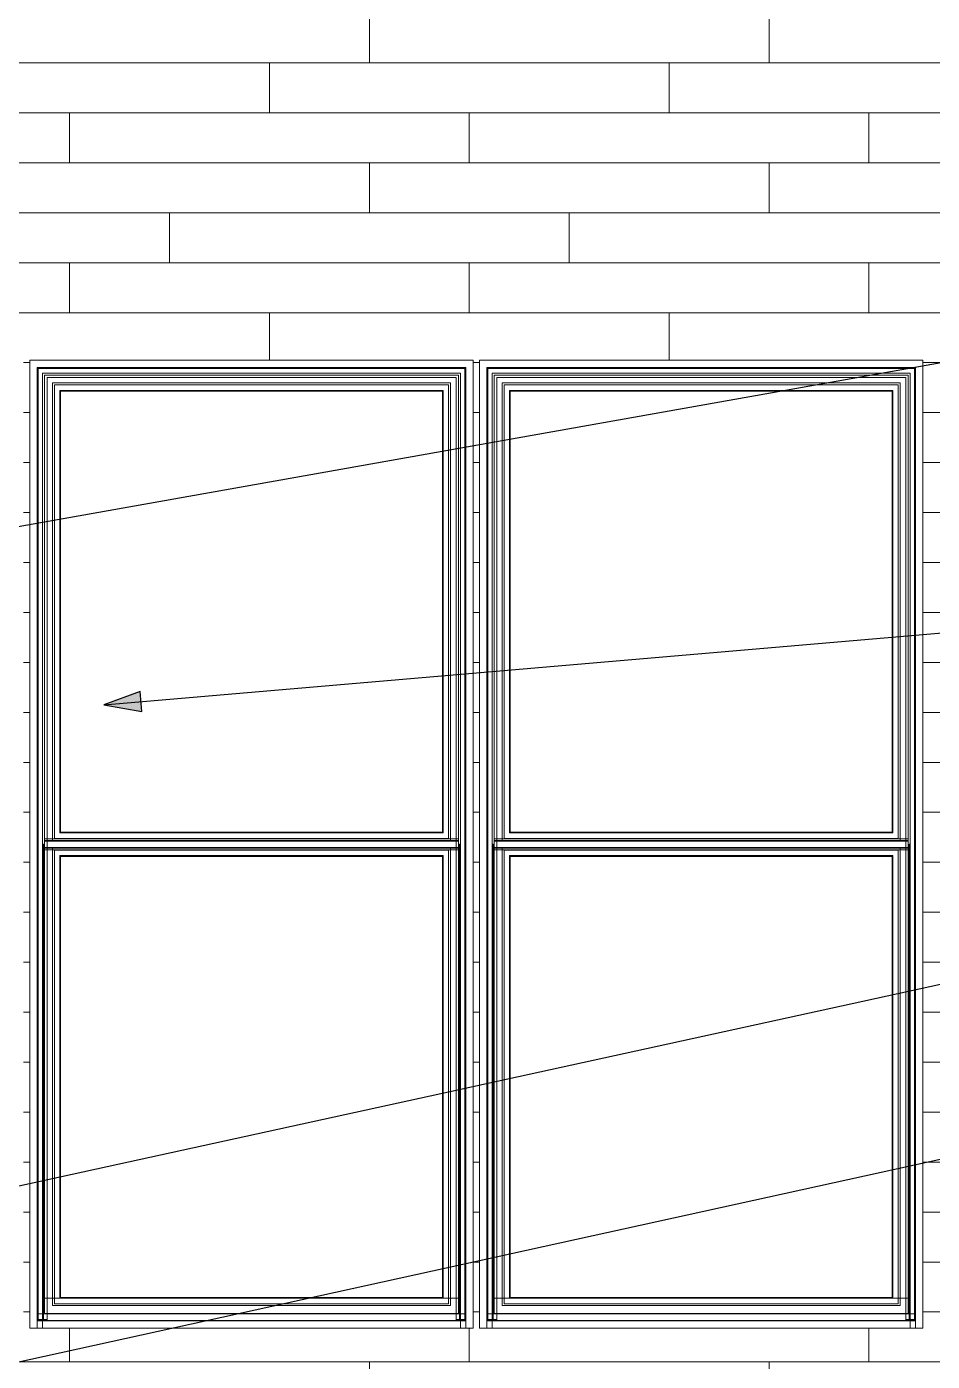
# Model space of a CAD drawing. Header units: inches. Extents: x 11989 to 12760, y -88 to 477.
# Drawn here: x 12515.3 to 12587.8, y 0.9 to 107.7 of the extents above; entities that cross this region are included whole.
import ezdxf

# ---------------------------------------------------------------- set-up
doc = ezdxf.new("R2010")
doc.units = ezdxf.units.IN
doc.header["$MEASUREMENT"] = 0
for name, color, linetype, lineweight in [('A-GLAZ-3', 151, 'Continuous', 9), ('A-WALL-9', 113, 'Continuous', 9), ('A-WALL-PATT-3', 111, 'Continuous', 9), ('G-ANNO-TEXT', 231, 'Continuous', 30)]:
    doc.layers.add(name, color=color, linetype=linetype, lineweight=lineweight)

# ---------------------------------------------------------------- blocks, each defined once
blk = doc.blocks.new('Window-Double_Hung-Marvin-Essential - ESDH3066 - 1st Floor-V5-ELEVATION AT HVAC SCREEN')
at = {"layer": 'A-GLAZ-3'}
for p, q in [((3215.37, 3.5), (3215.37, 81)), ((3215.37, 81), (3215.37, 3.5)), ((3215.37, 3.5), (3215.37, 81)), ((3215.37, 3.5), (3215.37, 81)), ((3215.37, 81), (3215.37, 3.5)), ((3215.96, 80.41), (3250.29, 80.41)), ((3215.96, 80.41), (3216.04, 80.33)), ((3215.96, 4.09), (3215.96, 80.41)), ((3216, 80.38), (3216, 4.66)), ((3250.25, 80.38), (3216, 80.38)), ((3216, 80.38), (3250.25, 80.38)), ((3216, 4.66), (3216, 80.38)), ((3250.21, 80.33), (3216.04, 80.33)), ((3216.04, 80.33), (3216.04, 4.17)), ((3250.29, 80.41), (3250.21, 80.33)), ((3250.21, 80.33), (3250.21, 4.17)), ((3250.25, 4.66), (3250.25, 80.38)), ((3250.25, 80.38), (3250.25, 4.66)), ((3250.29, 80.41), (3250.29, 4.09)), ((3250.87, 81), (3250.87, 3.5)), ((3250.87, 3.5), (3250.87, 81)), ((3250.87, 3.5), (3250.87, 81)), ((3250.87, 81), (3250.87, 3.5)), ((3250.87, 3.5), (3250.87, 81)), ((3249.84, 79.97), (3216.4, 79.97)), ((3216.4, 79.97), (3216.4, 42.25)), ((3216.4, 3.5), (3216.4, 79.97)), ((3216.4, 79.97), (3249.84, 79.97)), ((3249.69, 79.81), (3216.56, 79.81)), ((3216.56, 79.81), (3216.56, 42)), ((3216.56, 41.94), (3216.56, 79.81)), ((3216.56, 79.81), (3249.69, 79.81)), ((3216.56, 41.94), (3216.56, 79.81)), ((3216.56, 79.81), (3249.69, 79.81)), ((3216.56, 79.81), (3216.56, 41.94)), ((3249.69, 79.81), (3216.56, 79.81)), ((3249.5, 79.63), (3216.75, 79.63)), ((3216.75, 79.63), (3216.75, 4.19)), ((3216.75, 79.63), (3249.5, 79.63)), ((3216.75, 4.17), (3216.75, 79.63)), ((3249.06, 79.19), (3217.19, 79.19)), ((3217.19, 79.19), (3217.19, 42.56)), ((3217.19, 42.56), (3217.19, 79.19)), ((3217.19, 79.19), (3249.06, 79.19)), ((3249.06, 79.19), (3249.06, 42.56)), ((3249.06, 79.19), (3249.06, 42.56)), ((3249.5, 79.63), (3249.5, 4.17)), ((3249.5, 79.63), (3249.5, 4.19)), ((3249.69, 41.94), (3249.69, 79.81)), ((3249.69, 79.81), (3249.69, 42)), ((3249.69, 79.81), (3249.69, 41.94)), ((3249.69, 41.94), (3249.69, 79.81)), ((3249.84, 42.25), (3249.84, 79.97)), ((3249.84, 79.97), (3249.84, 4.09)), ((3217.34, 42.72), (3217.34, 79.03)), ((3217.34, 79.03), (3248.9, 79.03)), ((3248.9, 79.03), (3217.34, 79.03)), ((3217.34, 79.03), (3217.34, 42.72)), ((3217.84, 78.53), (3217.78, 78.59)), ((3217.78, 43.16), (3217.78, 78.59)), ((3217.78, 78.59), (3248.47, 78.59)), ((3217.84, 78.53), (3217.78, 78.59)), ((3217.78, 78.59), (3217.78, 43.16)), ((3248.47, 78.59), (3217.78, 78.59)), ((3248.4, 78.53), (3217.84, 78.53)), ((3217.84, 78.53), (3248.4, 78.53)), ((3217.84, 78.53), (3217.84, 43.22)), ((3217.84, 43.22), (3217.84, 78.53)), ((3217.84, 43.22), (3217.84, 78.53)), ((3217.84, 78.53), (3217.84, 43.22)), ((3217.84, 78.53), (3248.4, 78.53)), ((3248.4, 78.53), (3217.84, 78.53)), ((3248.47, 78.59), (3248.4, 78.53)), ((3248.4, 78.53), (3248.47, 78.59)), ((3248.4, 78.53), (3248.4, 43.22)), ((3248.4, 78.53), (3248.4, 43.22)), ((3248.4, 43.22), (3248.4, 78.53)), ((3248.4, 43.22), (3248.4, 78.53)), ((3248.47, 78.59), (3248.47, 43.16)), ((3248.47, 43.16), (3248.47, 78.59)), ((3248.9, 79.03), (3248.9, 42.72)), ((3248.9, 42.72), (3248.9, 79.03)), ((3217.84, 43.22), (3217.78, 43.16)), ((3217.84, 43.22), (3217.78, 43.16)), ((3248.47, 43.16), (3217.78, 43.16)), ((3217.78, 43.16), (3248.47, 43.16)), ((3217.84, 43.22), (3248.4, 43.22)), ((3248.4, 43.22), (3217.84, 43.22)), ((3248.4, 43.22), (3217.84, 43.22)), ((3217.84, 43.22), (3248.4, 43.22)), ((3248.4, 43.22), (3248.47, 43.16)), ((3248.47, 43.16), (3248.4, 43.22)), ((3216.4, 42.25), (3216.4, 5.91)), ((3216.4, 42.25), (3216.47, 42.25)), ((3216.4, 4.46), (3216.4, 42.25)), ((3216.47, 42.25), (3216.4, 42.25)), ((3216.4, 42.25), (3216.4, 4.2)), ((3216.47, 42.25), (3216.47, 4.46)), ((3216.47, 4.2), (3216.47, 42.25)), ((3216.56, 42.56), (3216.56, 42.68)), ((3216.56, 42.68), (3216.75, 42.68)), ((3216.75, 42.68), (3216.56, 42.68)), ((3216.56, 42.68), (3216.56, 42.5)), ((3216.56, 42.5), (3216.56, 42.56)), ((3216.56, 42.56), (3216.56, 42.5)), ((3216.56, 42.5), (3216.56, 42.56)), ((3216.56, 42.5), (3216.56, 42)), ((3216.56, 42), (3216.56, 42.5)), ((3216.56, 42.5), (3216.56, 42)), ((3216.56, 42), (3216.56, 42.5)), ((3216.56, 42), (3216.56, 41.94)), ((3216.56, 41.94), (3216.56, 42)), ((3216.56, 41.94), (3216.56, 42)), ((3216.56, 42), (3216.56, 41.94)), ((3216.75, 42), (3216.56, 42)), ((3216.75, 42), (3216.56, 42)), ((3216.56, 42), (3216.56, 41.94)), ((3216.56, 41.94), (3216.56, 42)), ((3216.56, 42), (3216.56, 41.94)), ((3216.56, 41.94), (3216.56, 41.81)), ((3216.56, 41.81), (3216.56, 41.94)), ((3216.56, 41.94), (3216.56, 41.81)), ((3216.56, 41.81), (3216.56, 41.94)), ((3216.56, 41.94), (3216.75, 41.94)), ((3216.75, 41.94), (3216.56, 41.94)), ((3216.75, 41.94), (3216.56, 41.94)), ((3216.75, 41.94), (3216.56, 41.94)), ((3216.56, 41.94), (3216.56, 41.81)), ((3216.56, 41.81), (3216.56, 41.94)), ((3216.56, 41.94), (3216.75, 41.94)), ((3216.75, 41.94), (3216.56, 41.94)), ((3216.75, 41.94), (3216.56, 41.94)), ((3216.56, 41.94), (3216.75, 41.94)), ((3216.56, 41.81), (3216.56, 4.69)), ((3216.56, 4.69), (3216.56, 41.81)), ((3216.75, 41.81), (3216.56, 41.81)), ((3216.75, 41.81), (3216.56, 41.81)), ((3216.56, 41.81), (3216.56, 4.69)), ((3216.56, 4.69), (3216.56, 41.81)), ((3216.75, 42.56), (3216.57, 42.56)), ((3216.57, 42.56), (3216.75, 42.56)), ((3216.75, 42.5), (3216.57, 42.5)), ((3216.57, 42.5), (3216.75, 42.5)), ((3216.75, 42.5), (3216.57, 42.5)), ((3216.57, 42.5), (3216.75, 42.5)), ((3216.75, 42.68), (3217.19, 42.68)), ((3217.19, 42.68), (3216.75, 42.68)), ((3217.19, 42.56), (3216.75, 42.56)), ((3216.75, 42.56), (3217.19, 42.56)), ((3249.5, 42.5), (3216.75, 42.5)), ((3216.75, 42.5), (3249.5, 42.5)), ((3249.5, 42.5), (3216.75, 42.5)), ((3216.75, 42.5), (3249.5, 42.5)), ((3249.5, 42), (3216.75, 42)), ((3249.5, 42), (3216.75, 42)), ((3216.75, 41.94), (3249.5, 41.94)), ((3249.5, 41.94), (3216.75, 41.94)), ((3249.5, 41.94), (3216.75, 41.94)), ((3249.5, 41.94), (3216.75, 41.94)), ((3216.75, 41.94), (3249.5, 41.94)), ((3249.5, 41.94), (3216.75, 41.94)), ((3249.5, 41.94), (3216.75, 41.94)), ((3216.75, 41.94), (3249.5, 41.94)), ((3249.5, 41.81), (3216.75, 41.81)), ((3249.5, 41.81), (3216.75, 41.81)), ((3217.19, 42.68), (3249.06, 42.68)), ((3249.06, 42.68), (3217.19, 42.68)), ((3249.06, 42.56), (3217.19, 42.56)), ((3217.19, 42.56), (3249.06, 42.56)), ((3217.19, 42.56), (3249.06, 42.56)), ((3249.06, 42.56), (3217.19, 42.56)), ((3249.06, 41.94), (3217.19, 41.94)), ((3217.19, 41.94), (3217.19, 41.81)), ((3217.19, 41.94), (3249.06, 41.94)), ((3217.19, 41.81), (3217.19, 41.94)), ((3217.19, 41.81), (3217.19, 5.31)), ((3217.19, 5.31), (3217.19, 41.81)), ((3248.9, 42.72), (3217.34, 42.72)), ((3217.34, 42.72), (3248.9, 42.72)), ((3217.34, 5.47), (3217.34, 41.78)), ((3217.34, 41.78), (3248.9, 41.78)), ((3248.9, 41.78), (3217.34, 41.78)), ((3217.34, 41.78), (3217.34, 5.47)), ((3248.9, 41.78), (3248.9, 5.47)), ((3248.9, 5.47), (3248.9, 41.78)), ((3249.06, 42.68), (3249.5, 42.68)), ((3249.5, 42.68), (3249.06, 42.68)), ((3249.5, 42.56), (3249.06, 42.56)), ((3249.06, 42.56), (3249.5, 42.56)), ((3249.06, 41.94), (3249.06, 41.81)), ((3249.06, 41.94), (3249.06, 41.81)), ((3249.06, 41.81), (3249.06, 5.31)), ((3249.06, 41.81), (3249.06, 5.31)), ((3249.5, 42.68), (3249.69, 42.68)), ((3249.69, 42.68), (3249.5, 42.68)), ((3249.68, 42.56), (3249.5, 42.56)), ((3249.5, 42.56), (3249.68, 42.56)), ((3249.68, 42.5), (3249.5, 42.5)), ((3249.5, 42.5), (3249.68, 42.5)), ((3249.68, 42.5), (3249.5, 42.5)), ((3249.5, 42.5), (3249.68, 42.5)), ((3249.69, 42), (3249.5, 42)), ((3249.69, 42), (3249.5, 42)), ((3249.5, 41.94), (3249.69, 41.94)), ((3249.69, 41.94), (3249.5, 41.94)), ((3249.69, 41.94), (3249.5, 41.94)), ((3249.69, 41.94), (3249.5, 41.94)), ((3249.5, 41.94), (3249.69, 41.94)), ((3249.69, 41.94), (3249.5, 41.94)), ((3249.69, 41.94), (3249.5, 41.94)), ((3249.5, 41.94), (3249.69, 41.94)), ((3249.69, 41.81), (3249.5, 41.81)), ((3249.69, 41.81), (3249.5, 41.81)), ((3249.69, 42.68), (3249.69, 42.56)), ((3249.69, 42.5), (3249.69, 42.68)), ((3249.69, 42.56), (3249.69, 42.5)), ((3249.69, 42.5), (3249.69, 42.56)), ((3249.69, 42.56), (3249.69, 42.5)), ((3249.69, 42), (3249.69, 42.5)), ((3249.69, 42.5), (3249.69, 42)), ((3249.69, 42), (3249.69, 42.5)), ((3249.69, 42.5), (3249.69, 42)), ((3249.69, 41.94), (3249.69, 42)), ((3249.69, 42), (3249.69, 41.94)), ((3249.69, 41.94), (3249.69, 42)), ((3249.69, 42), (3249.69, 41.94)), ((3249.69, 41.94), (3249.69, 42)), ((3249.69, 42), (3249.69, 41.94)), ((3249.69, 42), (3249.69, 41.94)), ((3249.69, 41.81), (3249.69, 41.94)), ((3249.69, 41.94), (3249.69, 41.81)), ((3249.69, 41.94), (3249.69, 41.81)), ((3249.69, 41.81), (3249.69, 41.94)), ((3249.69, 41.81), (3249.69, 41.94)), ((3249.69, 41.94), (3249.69, 41.81)), ((3249.69, 4.69), (3249.69, 41.81)), ((3249.69, 41.81), (3249.69, 4.69)), ((3249.69, 4.69), (3249.69, 41.81)), ((3249.69, 41.81), (3249.69, 4.69)), ((3249.78, 42.25), (3249.84, 42.25)), ((3249.78, 4.46), (3249.78, 42.25)), ((3249.84, 42.25), (3249.78, 42.25)), ((3249.78, 42.25), (3249.78, 4.2)), ((3249.84, 5.91), (3249.84, 42.25)), ((3249.84, 42.25), (3249.84, 4.46)), ((3249.84, 4.2), (3249.84, 42.25)), ((3217.84, 41.28), (3217.78, 41.34)), ((3217.78, 41.34), (3248.47, 41.34)), ((3217.78, 5.91), (3217.78, 41.34)), ((3248.47, 41.34), (3217.78, 41.34)), ((3217.78, 41.34), (3217.84, 41.28)), ((3217.78, 41.34), (3217.78, 5.91)), ((3248.4, 41.28), (3217.84, 41.28)), ((3217.84, 41.28), (3248.4, 41.28)), ((3217.84, 41.28), (3217.84, 5.97)), ((3217.84, 5.97), (3217.84, 41.28)), ((3217.84, 41.28), (3248.4, 41.28)), ((3217.84, 5.97), (3217.84, 41.28)), ((3217.84, 5.97), (3217.84, 41.28)), ((3217.84, 41.28), (3248.4, 41.28)), ((3248.47, 41.34), (3248.4, 41.28)), ((3248.4, 41.28), (3248.47, 41.34)), ((3248.4, 41.28), (3248.4, 5.97)), ((3248.4, 41.28), (3248.4, 5.97)), ((3248.4, 41.28), (3248.4, 5.97)), ((3248.4, 41.28), (3248.4, 5.97)), ((3248.47, 41.34), (3248.47, 5.91)), ((3248.47, 41.34), (3248.47, 5.91)), ((3216.4, 5.91), (3216.46, 5.91)), ((3216.46, 5.91), (3216.4, 5.91)), ((3216.4, 5.91), (3216.4, 4.66)), ((3216.47, 5.91), (3216.56, 5.91)), ((3216.56, 5.91), (3216.47, 5.91)), ((3216.56, 5.91), (3216.75, 5.91)), ((3216.75, 5.91), (3216.56, 5.91)), ((3216.75, 5.91), (3217.18, 5.91)), ((3217.18, 5.91), (3216.75, 5.91)), ((3217.2, 5.91), (3217.34, 5.91)), ((3217.34, 5.91), (3217.2, 5.91)), ((3217.34, 5.91), (3217.78, 5.91)), ((3217.78, 5.91), (3217.34, 5.91)), ((3248.9, 5.47), (3217.34, 5.47)), ((3217.34, 5.47), (3248.9, 5.47)), ((3217.84, 5.97), (3217.78, 5.91)), ((3217.78, 5.91), (3217.84, 5.97)), ((3248.47, 5.91), (3217.78, 5.91)), ((3217.78, 5.91), (3248.47, 5.91)), ((3248.47, 5.91), (3217.78, 5.91)), ((3217.78, 5.91), (3248.47, 5.91)), ((3217.84, 5.97), (3248.4, 5.97)), ((3248.4, 5.97), (3217.84, 5.97)), ((3248.4, 5.97), (3217.84, 5.97)), ((3248.4, 5.97), (3217.84, 5.97)), ((3248.4, 5.97), (3248.47, 5.91)), ((3248.47, 5.91), (3248.4, 5.97)), ((3248.47, 5.91), (3248.9, 5.91)), ((3248.9, 5.91), (3248.47, 5.91)), ((3248.9, 5.91), (3249.05, 5.91)), ((3249.05, 5.91), (3248.9, 5.91)), ((3249.07, 5.91), (3249.5, 5.91)), ((3249.5, 5.91), (3249.07, 5.91)), ((3249.5, 5.91), (3249.69, 5.91)), ((3249.69, 5.91), (3249.5, 5.91)), ((3249.69, 5.91), (3249.78, 5.91)), ((3249.78, 5.91), (3249.69, 5.91)), ((3249.78, 5.91), (3249.84, 5.91)), ((3249.84, 5.91), (3249.78, 5.91)), ((3249.84, 4.66), (3249.84, 5.91)), ((3215.96, 4.66), (3215.96, 4.19)), ((3215.96, 4.19), (3215.96, 4.66)), ((3216.04, 4.66), (3215.96, 4.66)), ((3216, 4.66), (3216, 4.64)), ((3216, 4.64), (3216, 4.66)), ((3216, 4.64), (3216, 4.19)), ((3216, 4.19), (3216, 4.64)), ((3216.47, 4.66), (3216.05, 4.66)), ((3216.4, 4.66), (3216.4, 4.2)), ((3216.47, 4.46), (3216.4, 4.46)), ((3216.4, 4.46), (3216.4, 4.2)), ((3216.75, 4.66), (3216.47, 4.66)), ((3216.47, 4.2), (3216.47, 4.46)), ((3216.56, 4.69), (3216.75, 4.69)), ((3216.75, 4.69), (3216.56, 4.69)), ((3216.56, 4.69), (3216.75, 4.69)), ((3216.75, 4.69), (3216.56, 4.69)), ((3216.75, 4.69), (3249.5, 4.69)), ((3249.5, 4.69), (3216.75, 4.69)), ((3216.75, 4.69), (3249.5, 4.69)), ((3249.5, 4.69), (3216.75, 4.69)), ((3249.5, 4.66), (3216.75, 4.66)), ((3217.19, 5.31), (3249.06, 5.31)), ((3249.06, 5.31), (3217.19, 5.31)), ((3249.5, 4.69), (3249.69, 4.69)), ((3249.69, 4.69), (3249.5, 4.69)), ((3249.5, 4.69), (3249.69, 4.69)), ((3249.69, 4.69), (3249.5, 4.69)), ((3249.78, 4.66), (3249.5, 4.66)), ((3249.84, 4.66), (3249.78, 4.66)), ((3249.84, 4.46), (3249.78, 4.46)), ((3249.78, 4.46), (3249.78, 4.2)), ((3249.84, 4.2), (3249.84, 4.66)), ((3250.2, 4.66), (3249.84, 4.66)), ((3249.84, 4.2), (3249.84, 4.46)), ((3250.29, 4.66), (3250.21, 4.66)), ((3250.25, 4.64), (3250.25, 4.66)), ((3250.25, 4.66), (3250.25, 4.64)), ((3250.25, 4.19), (3250.25, 4.64)), ((3250.25, 4.64), (3250.25, 4.19)), ((3250.29, 4.19), (3250.29, 4.66)), ((3250.29, 4.66), (3250.29, 4.19)), ((3215.96, 4.19), (3215.96, 4.09)), ((3215.96, 4.09), (3215.96, 4.19)), ((3215.96, 4.19), (3216.04, 4.19)), ((3216.04, 4.17), (3215.96, 4.09)), ((3215.96, 4.09), (3215.96, 3.51)), ((3215.96, 3.51), (3215.96, 4.09)), ((3215.96, 4.09), (3250.29, 4.09)), ((3216, 4.19), (3216, 4.12)), ((3216, 4.12), (3216, 4.19)), ((3216, 4.12), (3250.25, 4.12)), ((3250.25, 4.12), (3216, 4.12)), ((3216.04, 4.19), (3216.75, 4.19)), ((3216.75, 4.17), (3216.04, 4.17)), ((3216.4, 4.2), (3216.4, 4.19)), ((3216.4, 4.2), (3216.47, 4.2)), ((3216.4, 4.19), (3216.4, 4.09)), ((3216.4, 4.09), (3216.4, 3.5)), ((3216.75, 4.19), (3216.75, 4.17)), ((3249.5, 4.17), (3249.5, 4.19)), ((3249.5, 4.19), (3250.21, 4.19)), ((3250.21, 4.17), (3249.5, 4.17)), ((3249.78, 4.2), (3249.84, 4.2)), ((3249.84, 4.19), (3249.84, 4.2)), ((3249.84, 4.09), (3249.84, 4.19)), ((3249.84, 3.5), (3249.84, 4.08)), ((3249.84, 4.08), (3249.84, 3.5)), ((3250.21, 4.19), (3250.29, 4.19)), ((3250.29, 4.09), (3250.21, 4.17)), ((3250.25, 4.12), (3250.25, 4.19)), ((3250.25, 4.19), (3250.25, 4.12)), ((3250.29, 4.09), (3250.29, 4.19)), ((3250.29, 4.19), (3250.29, 4.09)), ((3250.29, 3.5), (3250.29, 4.09)), ((3250.29, 4.09), (3250.29, 3.5))]:
    blk.add_line(p, q, dxfattribs=at)
blk = doc.blocks.new('Window-Double_Hung-Marvin-Essential - ESDH3066 - 1st Floor-V8-ELEVATION AT HVAC SCREEN')
at = {"layer": 'A-GLAZ-3'}
for p, q in [((3251.37, 3.5), (3251.37, 81)), ((3251.37, 81), (3251.37, 3.5)), ((3251.37, 3.5), (3251.37, 81)), ((3251.37, 3.5), (3251.37, 81)), ((3251.37, 81), (3251.37, 3.5)), ((3251.96, 80.41), (3286.29, 80.41)), ((3251.96, 80.41), (3252.04, 80.33)), ((3251.96, 4.09), (3251.96, 80.41)), ((3252, 80.38), (3252, 4.66)), ((3286.25, 80.38), (3252, 80.38)), ((3252, 80.38), (3286.25, 80.38)), ((3252, 4.66), (3252, 80.38)), ((3286.21, 80.33), (3252.04, 80.33)), ((3252.04, 80.33), (3252.04, 4.17)), ((3286.29, 80.41), (3286.21, 80.33)), ((3286.21, 80.33), (3286.21, 4.17)), ((3286.25, 4.66), (3286.25, 80.38)), ((3286.25, 80.38), (3286.25, 4.66)), ((3286.29, 80.41), (3286.29, 4.09)), ((3285.84, 79.97), (3252.4, 79.97)), ((3252.4, 79.97), (3252.4, 42.25)), ((3252.4, 3.5), (3252.4, 79.97)), ((3252.4, 79.97), (3285.84, 79.97)), ((3285.69, 79.81), (3252.56, 79.81)), ((3252.56, 79.81), (3252.56, 42)), ((3252.56, 41.94), (3252.56, 79.81)), ((3252.56, 79.81), (3285.69, 79.81)), ((3252.56, 41.94), (3252.56, 79.81)), ((3252.56, 79.81), (3285.69, 79.81)), ((3252.56, 79.81), (3252.56, 41.94)), ((3285.69, 79.81), (3252.56, 79.81)), ((3285.5, 79.63), (3252.75, 79.63)), ((3252.75, 79.63), (3252.75, 4.19)), ((3252.75, 79.63), (3285.5, 79.63)), ((3252.75, 4.17), (3252.75, 79.63)), ((3285.06, 79.19), (3253.19, 79.19)), ((3253.19, 79.19), (3253.19, 42.56)), ((3253.19, 42.56), (3253.19, 79.19)), ((3253.19, 79.19), (3285.06, 79.19)), ((3285.06, 79.19), (3285.06, 42.56)), ((3285.06, 79.19), (3285.06, 42.56)), ((3285.5, 79.63), (3285.5, 4.17)), ((3285.5, 79.63), (3285.5, 4.19)), ((3285.69, 41.94), (3285.69, 79.81)), ((3285.69, 79.81), (3285.69, 42)), ((3285.69, 79.81), (3285.69, 41.94)), ((3285.69, 41.94), (3285.69, 79.81)), ((3285.84, 42.25), (3285.84, 79.97)), ((3285.84, 79.97), (3285.84, 4.09)), ((3253.34, 42.72), (3253.34, 79.03)), ((3253.34, 79.03), (3284.9, 79.03)), ((3284.9, 79.03), (3253.34, 79.03)), ((3253.34, 79.03), (3253.34, 42.72)), ((3253.84, 78.53), (3253.78, 78.59)), ((3253.78, 43.16), (3253.78, 78.59)), ((3253.78, 78.59), (3284.47, 78.59)), ((3253.84, 78.53), (3253.78, 78.59)), ((3253.78, 78.59), (3253.78, 43.16)), ((3284.47, 78.59), (3253.78, 78.59)), ((3284.4, 78.53), (3253.84, 78.53)), ((3253.84, 78.53), (3284.4, 78.53)), ((3253.84, 78.53), (3253.84, 43.22)), ((3253.84, 43.22), (3253.84, 78.53)), ((3253.84, 43.22), (3253.84, 78.53)), ((3253.84, 78.53), (3253.84, 43.22)), ((3253.84, 78.53), (3284.4, 78.53)), ((3284.4, 78.53), (3253.84, 78.53)), ((3284.47, 78.59), (3284.4, 78.53)), ((3284.4, 78.53), (3284.47, 78.59)), ((3284.4, 78.53), (3284.4, 43.22)), ((3284.4, 78.53), (3284.4, 43.22)), ((3284.4, 43.22), (3284.4, 78.53)), ((3284.4, 43.22), (3284.4, 78.53)), ((3284.47, 78.59), (3284.47, 43.16)), ((3284.47, 43.16), (3284.47, 78.59)), ((3284.9, 79.03), (3284.9, 42.72)), ((3284.9, 42.72), (3284.9, 79.03)), ((3253.84, 43.22), (3253.78, 43.16)), ((3253.84, 43.22), (3253.78, 43.16)), ((3284.47, 43.16), (3253.78, 43.16)), ((3253.78, 43.16), (3284.47, 43.16)), ((3253.84, 43.22), (3284.4, 43.22)), ((3284.4, 43.22), (3253.84, 43.22)), ((3284.4, 43.22), (3253.84, 43.22)), ((3253.84, 43.22), (3284.4, 43.22)), ((3284.4, 43.22), (3284.47, 43.16)), ((3284.47, 43.16), (3284.4, 43.22)), ((3252.4, 42.25), (3252.4, 5.91)), ((3252.4, 42.25), (3252.47, 42.25)), ((3252.4, 4.46), (3252.4, 42.25)), ((3252.47, 42.25), (3252.4, 42.25)), ((3252.4, 42.25), (3252.4, 4.2)), ((3252.47, 42.25), (3252.47, 4.46)), ((3252.47, 4.2), (3252.47, 42.25)), ((3252.56, 42.56), (3252.56, 42.68)), ((3252.56, 42.68), (3252.75, 42.68)), ((3252.75, 42.68), (3252.56, 42.68)), ((3252.56, 42.68), (3252.56, 42.5)), ((3252.56, 42.5), (3252.56, 42.56)), ((3252.56, 42.56), (3252.56, 42.5)), ((3252.56, 42.5), (3252.56, 42.56)), ((3252.56, 42.5), (3252.56, 42)), ((3252.56, 42), (3252.56, 42.5)), ((3252.56, 42.5), (3252.56, 42)), ((3252.56, 42), (3252.56, 42.5)), ((3252.56, 42), (3252.56, 41.94)), ((3252.56, 41.94), (3252.56, 42)), ((3252.56, 41.94), (3252.56, 42)), ((3252.56, 42), (3252.56, 41.94)), ((3252.75, 42), (3252.56, 42)), ((3252.75, 42), (3252.56, 42)), ((3252.56, 42), (3252.56, 41.94)), ((3252.56, 41.94), (3252.56, 42)), ((3252.56, 42), (3252.56, 41.94)), ((3252.56, 41.94), (3252.56, 41.81)), ((3252.56, 41.81), (3252.56, 41.94)), ((3252.56, 41.94), (3252.56, 41.81)), ((3252.56, 41.81), (3252.56, 41.94)), ((3252.56, 41.94), (3252.75, 41.94)), ((3252.75, 41.94), (3252.56, 41.94)), ((3252.75, 41.94), (3252.56, 41.94)), ((3252.75, 41.94), (3252.56, 41.94)), ((3252.56, 41.94), (3252.56, 41.81)), ((3252.56, 41.81), (3252.56, 41.94)), ((3252.56, 41.94), (3252.75, 41.94)), ((3252.75, 41.94), (3252.56, 41.94)), ((3252.75, 41.94), (3252.56, 41.94)), ((3252.56, 41.94), (3252.75, 41.94)), ((3252.56, 41.81), (3252.56, 4.69)), ((3252.56, 4.69), (3252.56, 41.81)), ((3252.75, 41.81), (3252.56, 41.81)), ((3252.75, 41.81), (3252.56, 41.81)), ((3252.56, 41.81), (3252.56, 4.69)), ((3252.56, 4.69), (3252.56, 41.81)), ((3252.75, 42.56), (3252.57, 42.56)), ((3252.57, 42.56), (3252.75, 42.56)), ((3252.75, 42.5), (3252.57, 42.5)), ((3252.57, 42.5), (3252.75, 42.5)), ((3252.75, 42.5), (3252.57, 42.5)), ((3252.57, 42.5), (3252.75, 42.5)), ((3252.75, 42.68), (3253.19, 42.68)), ((3253.19, 42.68), (3252.75, 42.68)), ((3253.19, 42.56), (3252.75, 42.56)), ((3252.75, 42.56), (3253.19, 42.56)), ((3285.5, 42.5), (3252.75, 42.5)), ((3252.75, 42.5), (3285.5, 42.5)), ((3285.5, 42.5), (3252.75, 42.5)), ((3252.75, 42.5), (3285.5, 42.5)), ((3285.5, 42), (3252.75, 42)), ((3285.5, 42), (3252.75, 42)), ((3252.75, 41.94), (3285.5, 41.94)), ((3285.5, 41.94), (3252.75, 41.94)), ((3285.5, 41.94), (3252.75, 41.94)), ((3285.5, 41.94), (3252.75, 41.94)), ((3252.75, 41.94), (3285.5, 41.94)), ((3285.5, 41.94), (3252.75, 41.94)), ((3285.5, 41.94), (3252.75, 41.94)), ((3252.75, 41.94), (3285.5, 41.94)), ((3285.5, 41.81), (3252.75, 41.81)), ((3285.5, 41.81), (3252.75, 41.81)), ((3253.19, 42.68), (3285.06, 42.68)), ((3285.06, 42.68), (3253.19, 42.68)), ((3285.06, 42.56), (3253.19, 42.56)), ((3253.19, 42.56), (3285.06, 42.56)), ((3253.19, 42.56), (3285.06, 42.56)), ((3285.06, 42.56), (3253.19, 42.56)), ((3285.06, 41.94), (3253.19, 41.94)), ((3253.19, 41.94), (3253.19, 41.81)), ((3253.19, 41.94), (3285.06, 41.94)), ((3253.19, 41.81), (3253.19, 41.94)), ((3253.19, 41.81), (3253.19, 5.31)), ((3253.19, 5.31), (3253.19, 41.81)), ((3284.9, 42.72), (3253.34, 42.72)), ((3253.34, 42.72), (3284.9, 42.72)), ((3253.34, 5.47), (3253.34, 41.78)), ((3253.34, 41.78), (3284.9, 41.78)), ((3284.9, 41.78), (3253.34, 41.78)), ((3253.34, 41.78), (3253.34, 5.47)), ((3284.9, 41.78), (3284.9, 5.47)), ((3284.9, 5.47), (3284.9, 41.78)), ((3285.06, 42.68), (3285.5, 42.68)), ((3285.5, 42.68), (3285.06, 42.68)), ((3285.5, 42.56), (3285.06, 42.56)), ((3285.06, 42.56), (3285.5, 42.56)), ((3285.06, 41.94), (3285.06, 41.81)), ((3285.06, 41.94), (3285.06, 41.81)), ((3285.06, 41.81), (3285.06, 5.31)), ((3285.06, 41.81), (3285.06, 5.31)), ((3285.5, 42.68), (3285.69, 42.68)), ((3285.69, 42.68), (3285.5, 42.68)), ((3285.68, 42.56), (3285.5, 42.56)), ((3285.5, 42.56), (3285.68, 42.56)), ((3285.68, 42.5), (3285.5, 42.5)), ((3285.5, 42.5), (3285.68, 42.5)), ((3285.68, 42.5), (3285.5, 42.5)), ((3285.5, 42.5), (3285.68, 42.5)), ((3285.69, 42), (3285.5, 42)), ((3285.69, 42), (3285.5, 42)), ((3285.5, 41.94), (3285.69, 41.94)), ((3285.69, 41.94), (3285.5, 41.94)), ((3285.69, 41.94), (3285.5, 41.94)), ((3285.69, 41.94), (3285.5, 41.94)), ((3285.5, 41.94), (3285.69, 41.94)), ((3285.69, 41.94), (3285.5, 41.94)), ((3285.69, 41.94), (3285.5, 41.94)), ((3285.5, 41.94), (3285.69, 41.94)), ((3285.69, 41.81), (3285.5, 41.81)), ((3285.69, 41.81), (3285.5, 41.81)), ((3285.69, 42.68), (3285.69, 42.56)), ((3285.69, 42.5), (3285.69, 42.68)), ((3285.69, 42.56), (3285.69, 42.5)), ((3285.69, 42.5), (3285.69, 42.56)), ((3285.69, 42.56), (3285.69, 42.5)), ((3285.69, 42), (3285.69, 42.5)), ((3285.69, 42.5), (3285.69, 42)), ((3285.69, 42), (3285.69, 42.5)), ((3285.69, 42.5), (3285.69, 42)), ((3285.69, 41.94), (3285.69, 42)), ((3285.69, 42), (3285.69, 41.94)), ((3285.69, 41.94), (3285.69, 42)), ((3285.69, 42), (3285.69, 41.94)), ((3285.69, 41.94), (3285.69, 42)), ((3285.69, 42), (3285.69, 41.94)), ((3285.69, 42), (3285.69, 41.94)), ((3285.69, 41.81), (3285.69, 41.94)), ((3285.69, 41.94), (3285.69, 41.81)), ((3285.69, 41.94), (3285.69, 41.81)), ((3285.69, 41.81), (3285.69, 41.94)), ((3285.69, 41.81), (3285.69, 41.94)), ((3285.69, 41.94), (3285.69, 41.81)), ((3285.69, 4.69), (3285.69, 41.81)), ((3285.69, 41.81), (3285.69, 4.69)), ((3285.69, 4.69), (3285.69, 41.81)), ((3285.69, 41.81), (3285.69, 4.69)), ((3285.78, 42.25), (3285.84, 42.25)), ((3285.78, 4.46), (3285.78, 42.25)), ((3285.84, 42.25), (3285.78, 42.25)), ((3285.78, 42.25), (3285.78, 4.2)), ((3285.84, 5.91), (3285.84, 42.25)), ((3285.84, 42.25), (3285.84, 4.46)), ((3285.84, 4.2), (3285.84, 42.25)), ((3253.84, 41.28), (3253.78, 41.34)), ((3253.78, 41.34), (3284.47, 41.34)), ((3253.78, 5.91), (3253.78, 41.34)), ((3284.47, 41.34), (3253.78, 41.34)), ((3253.78, 41.34), (3253.84, 41.28)), ((3253.78, 41.34), (3253.78, 5.91)), ((3284.4, 41.28), (3253.84, 41.28)), ((3253.84, 41.28), (3284.4, 41.28)), ((3253.84, 41.28), (3253.84, 5.97)), ((3253.84, 5.97), (3253.84, 41.28)), ((3253.84, 41.28), (3284.4, 41.28)), ((3253.84, 5.97), (3253.84, 41.28)), ((3253.84, 5.97), (3253.84, 41.28)), ((3253.84, 41.28), (3284.4, 41.28)), ((3284.47, 41.34), (3284.4, 41.28)), ((3284.4, 41.28), (3284.47, 41.34)), ((3284.4, 41.28), (3284.4, 5.97)), ((3284.4, 41.28), (3284.4, 5.97)), ((3284.4, 41.28), (3284.4, 5.97)), ((3284.4, 41.28), (3284.4, 5.97)), ((3284.47, 41.34), (3284.47, 5.91)), ((3284.47, 41.34), (3284.47, 5.91)), ((3252.4, 5.91), (3252.46, 5.91)), ((3252.46, 5.91), (3252.4, 5.91)), ((3252.4, 5.91), (3252.4, 4.66)), ((3252.47, 5.91), (3252.56, 5.91)), ((3252.56, 5.91), (3252.47, 5.91)), ((3252.56, 5.91), (3252.75, 5.91)), ((3252.75, 5.91), (3252.56, 5.91)), ((3252.75, 5.91), (3253.18, 5.91)), ((3253.18, 5.91), (3252.75, 5.91)), ((3253.2, 5.91), (3253.34, 5.91)), ((3253.34, 5.91), (3253.2, 5.91)), ((3253.34, 5.91), (3253.78, 5.91)), ((3253.78, 5.91), (3253.34, 5.91)), ((3284.9, 5.47), (3253.34, 5.47)), ((3253.34, 5.47), (3284.9, 5.47)), ((3253.84, 5.97), (3253.78, 5.91)), ((3253.78, 5.91), (3253.84, 5.97)), ((3284.47, 5.91), (3253.78, 5.91)), ((3253.78, 5.91), (3284.47, 5.91)), ((3284.47, 5.91), (3253.78, 5.91)), ((3253.78, 5.91), (3284.47, 5.91)), ((3253.84, 5.97), (3284.4, 5.97)), ((3284.4, 5.97), (3253.84, 5.97)), ((3284.4, 5.97), (3253.84, 5.97)), ((3284.4, 5.97), (3253.84, 5.97)), ((3284.4, 5.97), (3284.47, 5.91)), ((3284.47, 5.91), (3284.4, 5.97)), ((3284.47, 5.91), (3284.9, 5.91)), ((3284.9, 5.91), (3284.47, 5.91)), ((3284.9, 5.91), (3285.05, 5.91)), ((3285.05, 5.91), (3284.9, 5.91)), ((3285.07, 5.91), (3285.5, 5.91)), ((3285.5, 5.91), (3285.07, 5.91)), ((3285.5, 5.91), (3285.69, 5.91)), ((3285.69, 5.91), (3285.5, 5.91)), ((3285.69, 5.91), (3285.78, 5.91)), ((3285.78, 5.91), (3285.69, 5.91)), ((3285.78, 5.91), (3285.84, 5.91)), ((3285.84, 5.91), (3285.78, 5.91)), ((3285.84, 4.66), (3285.84, 5.91)), ((3251.96, 4.66), (3251.96, 4.19)), ((3251.96, 4.19), (3251.96, 4.66)), ((3252.04, 4.66), (3251.96, 4.66)), ((3252, 4.66), (3252, 4.64)), ((3252, 4.64), (3252, 4.66)), ((3252, 4.64), (3252, 4.19)), ((3252, 4.19), (3252, 4.64)), ((3252.47, 4.66), (3252.05, 4.66)), ((3252.4, 4.66), (3252.4, 4.2)), ((3252.47, 4.46), (3252.4, 4.46)), ((3252.4, 4.46), (3252.4, 4.2)), ((3252.75, 4.66), (3252.47, 4.66)), ((3252.47, 4.2), (3252.47, 4.46)), ((3252.56, 4.69), (3252.75, 4.69)), ((3252.75, 4.69), (3252.56, 4.69)), ((3252.56, 4.69), (3252.75, 4.69)), ((3252.75, 4.69), (3252.56, 4.69)), ((3252.75, 4.69), (3285.5, 4.69)), ((3285.5, 4.69), (3252.75, 4.69)), ((3252.75, 4.69), (3285.5, 4.69)), ((3285.5, 4.69), (3252.75, 4.69)), ((3285.5, 4.66), (3252.75, 4.66)), ((3253.19, 5.31), (3285.06, 5.31)), ((3285.06, 5.31), (3253.19, 5.31)), ((3285.5, 4.69), (3285.69, 4.69)), ((3285.69, 4.69), (3285.5, 4.69)), ((3285.5, 4.69), (3285.69, 4.69)), ((3285.69, 4.69), (3285.5, 4.69)), ((3285.78, 4.66), (3285.5, 4.66)), ((3285.84, 4.66), (3285.78, 4.66)), ((3285.84, 4.46), (3285.78, 4.46)), ((3285.78, 4.46), (3285.78, 4.2)), ((3285.84, 4.2), (3285.84, 4.66)), ((3286.2, 4.66), (3285.84, 4.66)), ((3285.84, 4.2), (3285.84, 4.46)), ((3286.29, 4.66), (3286.21, 4.66)), ((3286.25, 4.64), (3286.25, 4.66)), ((3286.25, 4.66), (3286.25, 4.64)), ((3286.25, 4.19), (3286.25, 4.64)), ((3286.25, 4.64), (3286.25, 4.19)), ((3286.29, 4.19), (3286.29, 4.66)), ((3286.29, 4.66), (3286.29, 4.19)), ((3251.96, 4.19), (3251.96, 4.09)), ((3251.96, 4.09), (3251.96, 4.19)), ((3251.96, 4.19), (3252.04, 4.19)), ((3252.04, 4.17), (3251.96, 4.09)), ((3251.96, 4.09), (3251.96, 3.51)), ((3251.96, 3.51), (3251.96, 4.09)), ((3251.96, 4.09), (3286.29, 4.09)), ((3252, 4.19), (3252, 4.12)), ((3252, 4.12), (3252, 4.19)), ((3252, 4.12), (3286.25, 4.12)), ((3286.25, 4.12), (3252, 4.12)), ((3252.04, 4.19), (3252.75, 4.19)), ((3252.75, 4.17), (3252.04, 4.17)), ((3252.4, 4.2), (3252.4, 4.19)), ((3252.4, 4.2), (3252.47, 4.2)), ((3252.4, 4.19), (3252.4, 4.09)), ((3252.4, 4.09), (3252.4, 3.5)), ((3252.75, 4.19), (3252.75, 4.17)), ((3285.5, 4.17), (3285.5, 4.19)), ((3285.5, 4.19), (3286.21, 4.19)), ((3286.21, 4.17), (3285.5, 4.17)), ((3285.78, 4.2), (3285.84, 4.2)), ((3285.84, 4.19), (3285.84, 4.2)), ((3285.84, 4.09), (3285.84, 4.19)), ((3285.84, 3.5), (3285.84, 4.08)), ((3285.84, 4.08), (3285.84, 3.5)), ((3286.21, 4.19), (3286.29, 4.19)), ((3286.29, 4.09), (3286.21, 4.17)), ((3286.25, 4.12), (3286.25, 4.19)), ((3286.25, 4.19), (3286.25, 4.12)), ((3286.29, 4.09), (3286.29, 4.19)), ((3286.29, 4.19), (3286.29, 4.09)), ((3286.29, 3.5), (3286.29, 4.09)), ((3286.29, 4.09), (3286.29, 3.5))]:
    blk.add_line(p, q, dxfattribs=at)

msp = doc.modelspace()

# ---------------------------------------------------------------- hatches: boundary and pattern name
at = {"layer": 'A-WALL-PATT-3'}
h = msp.add_hatch(dxfattribs=at)
h.set_pattern_fill('FP_26', color=256, style=0, pattern_type=2)
h.set_pattern_definition([(0, (11942.747, 0.8), (0, 4), []), (90, (11942.747, 0.8), (-8, 8), [4, -28]), (90, (11958.747, 4.8), (-8, 8), [4, -28])])
h.paths.add_polyline_path([(12439.52158, 0), (12441.02158, 0), (12441.02158, 2.84513), (12440.99125, 2.87224), (12440.87206, 3.05317), (12440.79714, 3.26388), (12440.77158, 3.5), (12440.77158, 39.33415), (12440.79714, 39.56027), (12440.87206, 39.77097), (12440.99125, 39.95191), (12441.14658, 40.09075), (12441.32747, 40.17802), (12441.52158, 40.20779), (12441.7157, 40.17802), (12441.89658, 40.09075), (12442.05191, 39.95191), (12442.1711, 39.77097), (12442.24603, 39.56027), (12442.27158, 39.33415), (12442.27158, 3.48999), (12442.24603, 3.26388), (12442.1711, 3.05317), (12442.02158, 2.84513), (12442.02158, 0), (12693.03758, 0), (12693.03758, 3.5), (12669.1083, 3.5), (12669.1083, 81), (12693.03758, 81), (12693.03758, 109.25), (12334.87758, 109.25), (12334.87758, 81), (12359.42158, 81), (12359.42158, 41.75), (12385.52158, 41.75), (12385.52158, 42), (12390.02158, 42), (12390.02158, 41.75), (12390.77158, 41.75), (12390.77158, 36.25), (12390.02158, 36.25), (12390.02158, 35.75), (12390.77158, 35.75), (12390.77158, 30.25), (12390.02158, 30.25), (12390.02158, 29.75), (12390.77158, 29.75), (12390.77158, 24.25), (12390.02158, 24.25), (12390.02158, 23.75), (12390.77158, 23.75), (12390.77158, 18.25), (12390.02158, 18.25), (12390.02158, 17.75), (12390.77158, 17.75), (12390.77158, 12.25), (12390.02158, 12.25), (12390.02158, 11.75), (12390.77158, 11.75), (12390.77158, 6.25), (12390.02158, 6.25), (12390.02158, 5.75), (12390.77158, 5.75), (12390.77158, 0.25), (12390.02158, 0.25), (12390.02158, 0), (12392.02158, 0), (12392.02158, 2.84513), (12391.99125, 2.87224), (12391.87206, 3.05317), (12391.79714, 3.26388), (12391.77158, 3.5), (12391.77158, 39.33415), (12391.79714, 39.56027), (12391.87206, 39.77097), (12391.99125, 39.95191), (12392.14658, 40.09075), (12392.32747, 40.17802), (12392.52158, 40.20779), (12392.7157, 40.17802), (12392.89658, 40.09075), (12393.05191, 39.95191), (12393.1711, 39.77097), (12393.24603, 39.56027), (12393.27158, 39.33415), (12393.27158, 3.48999), (12393.24603, 3.26388), (12393.1711, 3.05317), (12393.02158, 2.84513), (12393.02158, 0), (12394.52158, 0), (12394.52158, 33.33415), (12394.54714, 33.56027), (12394.64729, 33.80927), (12394.74125, 33.95191), (12394.89658, 34.09075), (12395.07747, 34.17802), (12395.27158, 34.20779), (12395.4657, 34.17802), (12395.64658, 34.09075), (12395.80191, 33.95191), (12395.93413, 33.73434), (12395.99603, 33.56027), (12396.02158, 33.27894), (12396.02158, 0), (12438.02158, 0), (12438.03003, 33.40889), (12438.04714, 33.56027), (12438.14729, 33.80927), (12438.24125, 33.95191), (12438.40821, 34.09636), (12438.57747, 34.17802), (12438.77158, 34.20779), (12438.9657, 34.17802), (12439.14658, 34.09075), (12439.30191, 33.95191), (12439.4211, 33.77097), (12439.49603, 33.56027), (12439.52158, 33.27894), (12439.52158, 1.18719)], flags=0)
h.paths.add_polyline_path([(12334.87758, 0), (12349.44908, 0), (12349.44908, 0.25), (12334.87758, 0.25), (12334.87758, 0.13303)], flags=0)
h.paths.add_polyline_path([(12357.26258, 0), (12385.52158, 0), (12385.52158, 0.25), (12352.44908, 0.25), (12352.44908, 0)], flags=0)
h.paths.add_polyline_path([(12547.53508, 3.5), (12515.57158, 3.5), (12515.57158, 81), (12551.07158, 81), (12551.07158, 3.5), (12550.33321, 3.5)], flags=0)
h.paths.add_polyline_path([(12515.07158, 3.5), (12479.57158, 3.5), (12479.57158, 81), (12515.07158, 81), (12515.07158, 3.7499)], flags=0)
h.paths.add_polyline_path([(12551.57158, 3.5), (12551.57158, 81), (12587.07158, 81), (12587.07158, 3.5), (12553.13133, 3.5)], flags=0)
h.paths.add_polyline_path([(12368.45508, 5.75), (12385.52158, 5.75), (12385.52158, 6.25), (12359.42158, 6.25), (12359.42158, 5.75), (12362.85883, 5.75)], flags=0)
h.paths.add_polyline_path([(12359.42158, 11.75), (12385.52158, 11.75), (12385.52158, 12.25), (12359.42158, 12.25)], flags=0)
h.paths.add_polyline_path([(12379.64758, 17.75), (12385.52158, 17.75), (12385.52158, 18.25), (12359.42158, 18.25), (12359.42158, 17.75)], flags=0)
h.paths.add_polyline_path([(12424.41758, 23.3125), (12401.07158, 23.3125), (12401.07158, 68.3125), (12430.07158, 68.3125), (12430.07158, 23.3125), (12429.50908, 23.3125)], flags=0)
h.paths.add_polyline_path([(12610.97158, 23.3125), (12608.97158, 23.3125), (12608.97158, 68.3125), (12637.97158, 68.3125), (12637.97158, 23.3125), (12635.97158, 23.3125)], flags=0)
h.paths.add_polyline_path([(12379.64758, 23.75), (12385.52158, 23.75), (12385.52158, 24.25), (12359.42158, 24.25), (12359.42158, 23.75)], flags=0)
h.paths.add_polyline_path([(12379.64758, 29.75), (12385.52158, 29.75), (12385.52158, 30.25), (12359.42158, 30.25), (12359.42158, 29.75)], flags=0)
h.paths.add_polyline_path([(12385.52158, 35.75), (12385.52158, 36.25), (12359.42158, 36.25), (12359.42158, 35.75), (12379.64758, 35.75)], flags=0)
at = {"layer": 'G-ANNO-TEXT'}
msp.add_hatch(color=256, dxfattribs=at).paths.add_polyline_path([(12521.48572, 53.41022), (12524.54354, 52.86623), (12524.40586, 54.46802)], flags=0)

# ---------------------------------------------------------------- linework, layer by layer
at = {"layer": 'A-WALL-9'}
for p, q in [((12515.57158, 3.5), (12515.57158, 81)), ((12515.57158, 81), (12551.07158, 81)), ((12551.07158, 81), (12551.07158, 3.5)), ((12551.57158, 3.5), (12551.57158, 81)), ((12551.57158, 81), (12587.07158, 81)), ((12587.07158, 81), (12587.07158, 3.5)), ((12551.07158, 3.5), (12515.57158, 3.5)), ((12587.07158, 3.5), (12551.57158, 3.5))]:
    msp.add_line(p, q, dxfattribs=at)
at = {"layer": 'G-ANNO-TEXT'}
for p, q in [((12419.91309, 50.8621), (12697.04278, 100.09057)), ((12521.48572, 53.41022), (12697.04278, 68.49964)), ((12438.63237, -1.71772), (12697.04278, 54.79386)), ((12524.40586, 54.46802), (12521.48572, 53.41022)), ((12524.54354, 52.86623), (12524.40586, 54.46802)), ((12521.48572, 53.41022), (12524.54354, 52.86623)), ((12422.37096, -19.47604), (12697.04278, 40.92205))]:
    msp.add_line(p, q, dxfattribs=at)

# ---------------------------------------------------------------- block references
at = {"layer": 'A-GLAZ-3'}
for name in ['Window-Double_Hung-Marvin-Essential - ESDH3066 - 1st Floor-V5-ELEVATION AT HVAC SCREEN', 'Window-Double_Hung-Marvin-Essential - ESDH3066 - 1st Floor-V8-ELEVATION AT HVAC SCREEN']:
    msp.add_blockref(name, (9300.19785, 0), dxfattribs=at)

doc.saveas('drawing.dxf')
